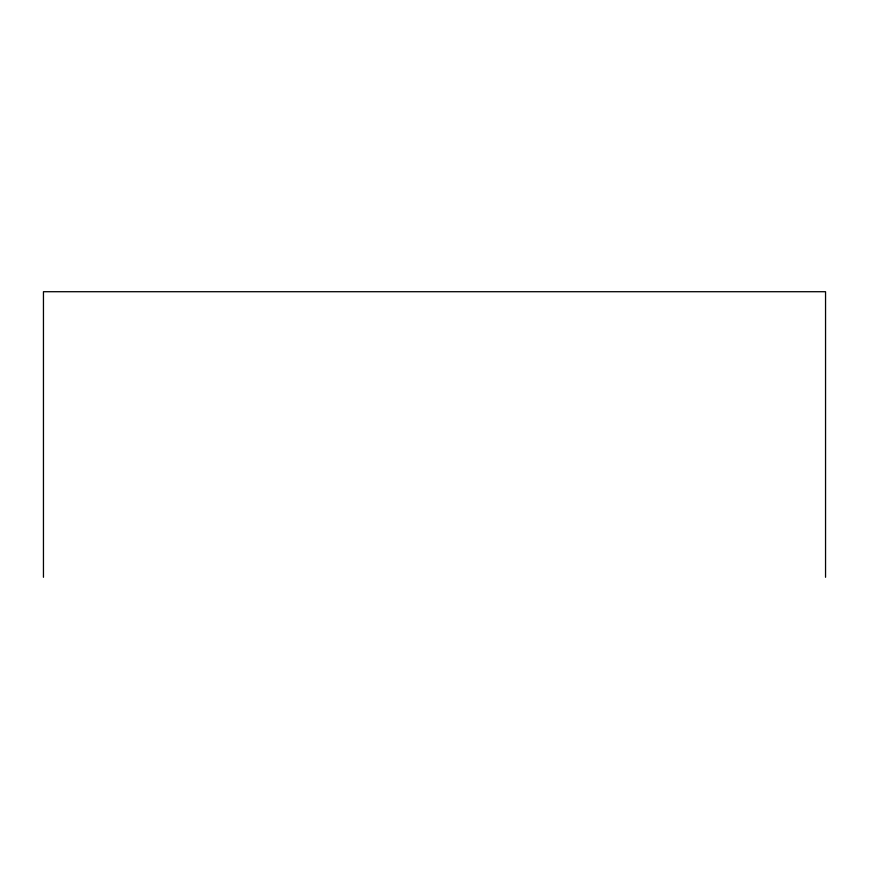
<?xml version="1.0" encoding="UTF-8"?>
<svg xmlns="http://www.w3.org/2000/svg" width="869" height="869" viewBox="0 0 869 869"><rect width="100%" height="100%" fill="white"/><g stroke="black" fill="none" stroke-linecap="round" stroke-linejoin="round"><path stroke-width="1.3" d="M825.55 577.288L825.55 291.712L43.45 291.712L43.45 577.288"/></g></svg>
